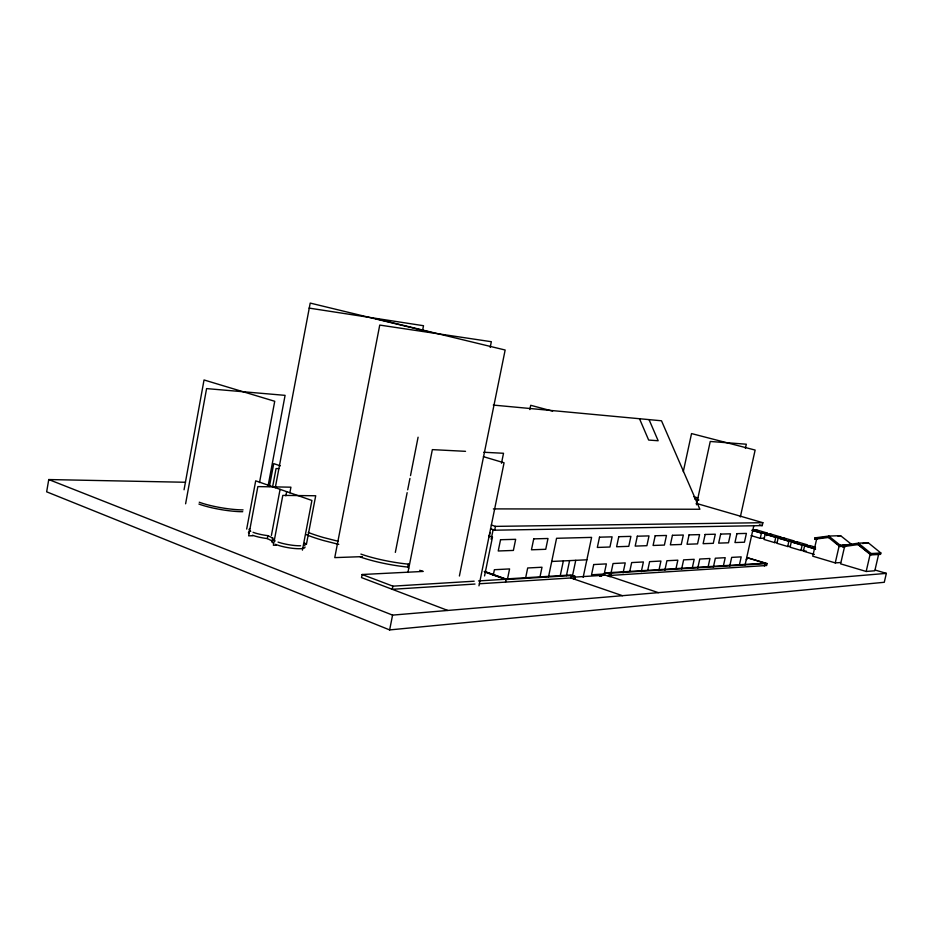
<?xml version="1.0" encoding="UTF-8"?>
<svg xmlns="http://www.w3.org/2000/svg" width="933" height="933" viewBox="0 0 933 933"><rect width="100%" height="100%" fill="white"/><g stroke="black" fill="none" stroke-linecap="round" stroke-linejoin="round"><path stroke-width="1.4" d="M185.539 482.268L48.761 479.55L46.65 491.819L389.644 629.915L884.274 582.285L886.35 573.375L875.224 570.075M184.058 489.767L204.035 379.964L274.734 401.283L259.514 482.594M185.609 503.797L206.59 388.594L285.09 395.359L268.168 485.498M246.685 529.081L255.7 480.833L311.902 500.461L302.409 550.155M269.427 486.501L273.731 463.619L280.39 465.859M272.599 486.921L276.051 468.576L278.792 468.658M275.258 487.807L310.211 303.085L431.466 332.463M272.704 542.819A16.817 3.289 9.9 0 1 272.191 541.012L267.328 538.574L267.888 535.659A15.581 2.962 9.7 0 1 253.076 532.311M271.398 535.437L280.087 489.359M272.191 541.012L272.751 538.073L267.888 535.659M285.848 495.843L286.641 491.644M289.86 492.834L290.921 487.189L257.858 486.594L248.656 535.834L252.785 535.752M306.397 544.429L315.704 495.761L282.804 495.388L273.381 545.269L276.121 545.199M419.745 570.32L423.197 571.428L362.132 574.506L361.526 577.609L447.758 610.45M422.392 331.425L423.512 325.71L309.091 308.1M395.335 552.383L407.138 492.659M407.698 489.813L409.949 478.442M410.508 475.597L418.089 437.204M474.162 581.201L392.886 586.157L392.257 589.306L475.014 584.046M389.644 629.915L392.571 615.115L886.35 573.375M408.701 568.267L407.709 567.007L408.292 564.092L407.08 564.01A46.405 8.852 10.7 0 1 360.884 554.085M407.931 572.454L432.352 449.624L465.52 451.327M490.198 347.403L491.341 341.711L379.743 325.081L334.76 557.619L362.377 556.628M459.398 576.011L505.15 350.015L375.439 318.596M501.488 463.246L503.517 453.275L483.819 452.26M478.967 585.842L504.065 462.803L483.422 456.657M489.125 536.93L489.988 532.685M491.178 539.227L493.16 529.501M484.554 575.929L492.484 537.07L488.752 535.81M494.677 530.201L495.458 526.375L762.867 522.702L762.214 525.617L494.677 530.201L490.525 528.813M493.254 575.323L494.397 569.713L509.581 568.92L507.587 578.6M529.839 409.564L530.714 405.295L552.604 411.126M505.511 582.11L506.094 579.241L484.25 571.497M525.722 577.504L527.693 567.975L542.003 567.241L540.044 576.641M548.534 576.781L556.569 538.283L591.604 537.385L583.16 577.317M560.173 576.069L563.357 560.908M566.424 575.684L569.596 560.605M479.375 583.766L570.798 577.959L571.299 575.556L575.346 576.512L574.845 578.903L573.76 578.973L574.273 576.582M572.314 576.664L575.754 560.325M609.599 576.652L610.1 574.343L611.08 574.273L610.59 576.594L605.225 575.183L574.74 577.107M610.905 573.585L613.039 563.544L625.227 562.902L623.092 572.827M629.845 571.019L631.664 562.576L643.397 561.958L641.298 571.707M647.817 569.935L649.601 561.643L660.926 561.048L658.85 570.623M683.294 471.608L691.54 433.577L755.135 450.068L740.347 516.905M664.856 570.25L666.92 560.733L677.836 560.173L676.087 568.232M681.58 569.223L683.621 559.87L694.175 559.322L692.438 567.241M696.438 504.765L710.246 441.472L746.307 444.213L745.385 448.411M697.744 568.22L699.762 559.03L709.955 558.505L708.24 566.284M713.36 567.252L715.343 558.214L725.209 557.701L723.507 565.363M729.711 566.238L731.682 557.374L741.187 556.873L739.519 564.395M745.094 564.862L753.841 525.559M751.088 535.612L760.255 538.341L761.421 533.116L767.054 532.976L766.471 535.565M765.142 534.212L775.766 537.35L781.341 537.175L770.751 534.061L765.142 534.212L763.975 539.449L774.588 542.598L777.376 542.505M764.419 566.016L765.06 563.182L746.727 557.549L767.078 563.544L766.646 565.503L610.567 575.428M774.588 542.598L775.766 537.35M778.145 538.049L788.898 541.222L794.403 541.023L783.708 537.875L778.145 538.049L776.967 543.309L787.709 546.505L790.461 546.388M787.709 546.505L788.898 541.222M791.301 541.933L802.17 545.14L807.628 544.907L796.794 541.723L791.301 541.933L790.099 547.216L800.969 550.447L803.698 550.318M800.969 550.447L802.17 545.14M814.381 554.435L803.395 551.17L804.596 545.852L810.042 545.618L815.524 547.239M817.355 539.122L814.684 539.216L814.987 537.863L828.702 536.055L840.598 535.682L851.864 544.627M816.655 539.017L812.76 556.185L835.257 562.902L840.586 562.552M835.257 562.902L839.222 545.572M845.006 546.271L839.758 546.505L840.073 545.14L828.702 536.055M845.461 546.61L842.604 546.738L842.919 545.373L858.383 543.158L868.238 542.749L880.857 553.001L880.542 554.365L870.804 554.925L858.068 544.534L870.221 553.945L866.174 571.462L840.621 563.847L844.598 546.505M870.804 554.925L871.119 553.549L858.383 543.158M878.828 553.456L874.816 570.774L866.174 571.462M599.802 576.384L605.715 572.874L765.06 563.182M600.794 576.326L606.707 572.815M862.663 543.542L868.238 542.749M842.604 546.738L858.652 544.499M837.892 536.032L840.598 535.682M814.684 539.216L828.994 537.396L828.387 537.408L839.758 546.505M571.299 575.556L506.036 579.568L484.717 571.999M767.078 563.544L608.164 573.294L611.08 574.273M478.524 580.932L506.094 579.241M871.119 553.549L880.857 553.001M746.295 559.485L747.006 559.45M803.395 551.17L806.124 551.041M551.73 561.456L586.869 559.8M810.45 545.875L805.809 546.073L815.174 548.837M840.073 545.14L850.546 544.685M842.919 545.373L850.056 545.059M806.415 544.697L801.762 544.884L792.502 542.155L797.19 541.98M793.202 540.802L788.502 540.977L779.347 538.271L784.082 538.119M814.987 537.863L823.011 537.595M760.255 538.341L764.489 538.201M780.14 536.965L775.393 537.105L766.343 534.434L771.125 534.306M765.865 532.755L761.06 532.883L752.126 530.247L756.955 530.131M752.348 529.991L756.593 529.897L767.054 532.976M493.359 508.893L699.89 509.255L661.497 420.783L493.289 405.074M407.709 567.007L406.496 566.926A46.405 8.933 10.7 0 1 360.313 557.001M338.084 541.245L324.054 537.688A61.578 11.208 10.4 0 1 308.275 532.44M338.772 544.394L323.518 540.522A61.566 11.313 10.4 0 1 306.421 534.726M693.732 496.729L697.884 497.919M694.747 498.817L698.899 500.018M695.318 499.26L698.082 500.053M696.111 503.33L762.867 522.702M759.427 524.812L762.214 525.617M752.243 530.411L761.421 533.116M804.596 545.852L815.594 549.105M491.306 524.999L495.458 526.375M605.715 572.874L610.1 574.343M607.675 575.614L658.36 592.653M575.346 576.512L570.891 574.985L505.698 578.95L484.589 571.462M572.617 578.145L574.845 578.903M570.798 577.959L622.463 595.686M362.132 574.506L392.886 586.157M48.761 479.55L392.571 615.115M834.673 541.933L836.948 543.752M408.292 564.092L409.284 565.34M649.041 419.617L658.162 440.749L648.657 440.061L639.502 418.73M267.328 538.574A15.569 2.986 9.7 0 1 252.528 535.239M248.843 533.233A15.569 2.986 9.7 0 1 249.216 531.728M250.755 531.285A15.581 2.962 9.7 0 1 249.752 528.824M304.951 546.89A16.817 3.289 9.9 0 1 294.536 548.511A16.817 3.289 9.9 0 1 275.48 544.312M304.613 542.971A16.817 3.254 9.9 0 1 303.971 545.385M300.624 545.758A16.817 3.254 9.9 0 1 278.057 542.108M275.177 540.965A16.817 3.254 9.9 0 1 272.751 538.073M242.732 511.704A31.034 5.458 9.6 0 1 198.916 504.053M243.07 509.885A31.034 5.423 9.6 0 1 199.254 502.222M500.543 539.717L498.234 550.983L513.383 550.435L515.669 539.321L500.543 539.717M533.734 538.866L531.46 549.794L545.735 549.292L547.986 538.493L533.734 538.866M593.715 564.547L591.545 574.786L604.211 574.005L606.357 563.894L593.715 564.547M599.511 537.175L597.33 547.449L609.949 547.006L612.106 536.848L599.511 537.175M618.766 536.685L616.62 546.761L628.772 546.33L630.895 536.37L618.766 536.685M637.309 536.207L635.186 546.108L646.896 545.688L649.006 535.904L637.309 536.207M655.188 535.752L653.088 545.467L664.389 545.07L666.465 535.46L655.188 535.752M672.436 535.309L670.361 544.849L681.265 544.464L683.318 535.029L672.436 535.309M689.067 534.877L687.026 544.266L697.546 543.881L699.575 534.609L689.067 534.877M705.138 534.469L703.12 543.682L713.29 543.321L715.296 534.212L705.138 534.469M720.673 534.073L718.667 543.134L728.498 542.784L730.481 533.816L720.673 534.073M736.93 533.653L734.959 542.551L744.441 542.213L746.4 533.408L736.93 533.653"/></g></svg>
